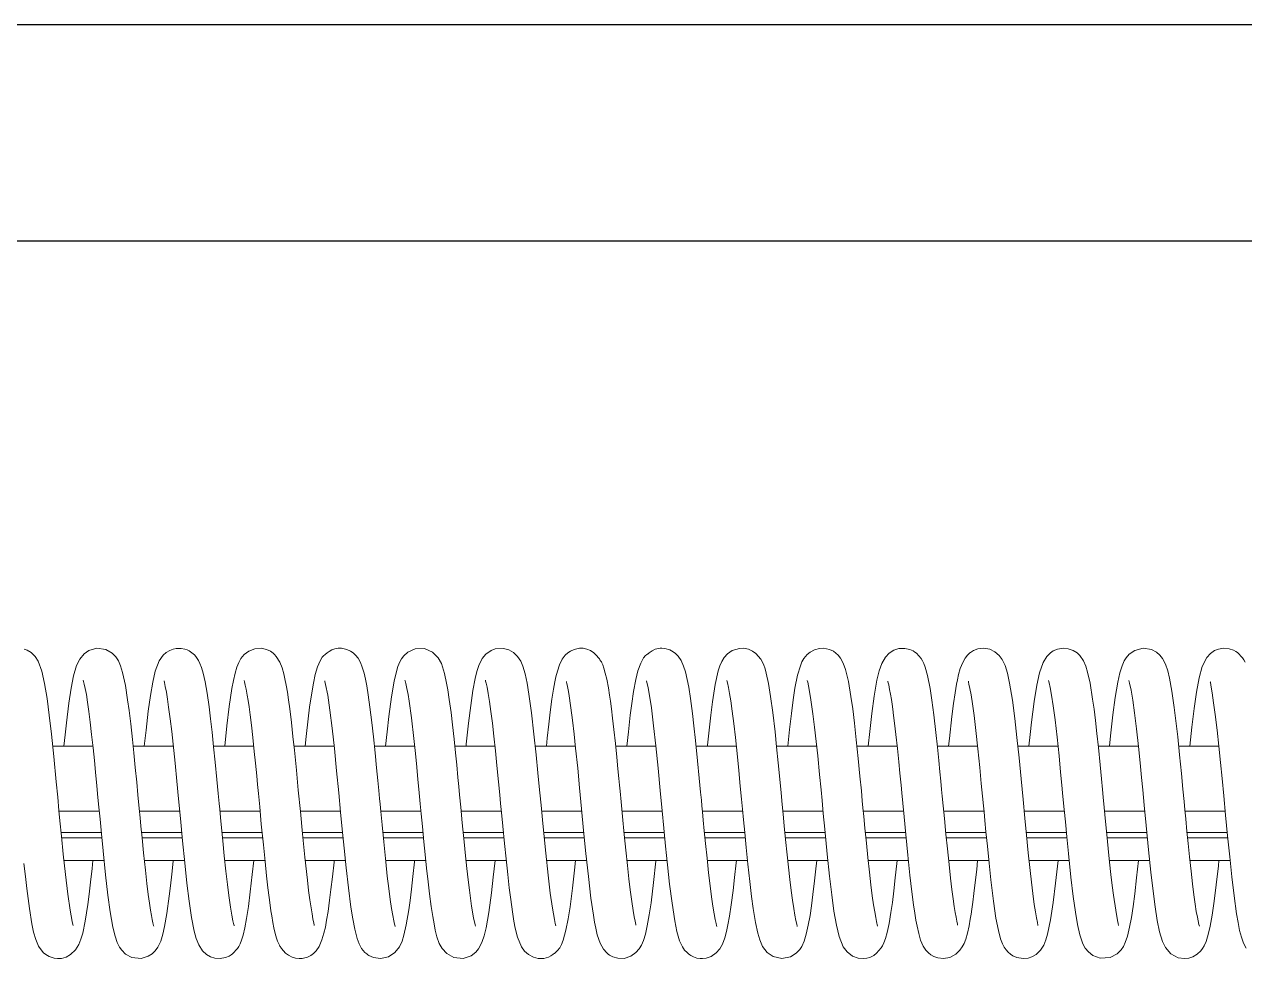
# Model space of a CAD drawing. Extents: x 20 to 307, y 49 to 248.
# Drawn here: x 158.36 to 168.98, y 213.97 to 222.1 of the extents above; entities that cross this region are included whole.
import ezdxf

# ---------------------------------------------------------------- set-up
doc = ezdxf.new("R2010")
doc.units = 0
doc.header["$LTSCALE"] = 0.5
doc.header["$MEASUREMENT"] = 0
doc.layers.get('0').update_dxf_attribs({"linetype": 'CONTINUOUS'})
doc.layers.add('PEN1', color=4, linetype='CONTINUOUS')

msp = doc.modelspace()

# ---------------------------------------------------------------- linework, layer by layer
for p, q in [((107.76409, 222.095306), (272.437571, 222.095306)), ((250.038586, 220.210446), (107.76409, 220.210446))]:
    msp.add_line(p, q)
at = {"layer": 'PEN1', "linetype": 'Continuous', "lineweight": 15}
for p, q in [((158.953172, 215.815724), (158.603345, 215.815724)), ((159.653144, 215.815724), (159.303478, 215.815724)), ((160.353123, 215.815724), (160.003537, 215.815724)), ((161.053123, 215.815724), (160.703485, 215.815724)), ((161.753143, 215.815724), (161.403447, 215.815724)), ((162.453117, 215.815724), (162.103476, 215.815724)), ((163.153164, 215.815724), (162.80338, 215.815724)), ((163.853197, 215.815724), (163.503503, 215.815724)), ((164.553087, 215.815724), (164.203416, 215.815724)), ((165.253127, 215.815724), (164.903541, 215.815724)), ((165.953157, 215.815724), (165.603427, 215.815724)), ((166.653127, 215.815724), (166.303533, 215.815724)), ((167.353041, 215.815724), (167.003385, 215.815724)), ((168.053199, 215.815724), (167.703522, 215.815724)), ((168.753204, 215.815724), (168.403419, 215.815724)), ((159.008593, 215.249876), (158.658603, 215.249876)), ((159.708576, 215.249876), (159.3586, 215.249876)), ((160.408601, 215.249876), (160.0586, 215.249876)), ((161.108592, 215.249876), (160.7586, 215.249876)), ((161.808591, 215.249876), (161.458601, 215.249876)), ((162.508593, 215.249876), (162.158607, 215.249876)), ((163.20861, 215.249876), (162.8586, 215.249876)), ((163.9086, 215.249876), (163.558592, 215.249876)), ((164.608595, 215.249876), (164.258601, 215.249876)), ((165.308589, 215.249876), (164.958597, 215.249876)), ((166.008584, 215.249876), (165.658598, 215.249876)), ((166.708595, 215.249876), (166.358597, 215.249876)), ((167.408597, 215.249876), (167.05859, 215.249876)), ((168.108604, 215.249876), (167.758605, 215.249876)), ((168.808578, 215.249876), (168.458602, 215.249876)), ((159.02622, 215.06523), (158.676319, 215.06523)), ((159.726298, 215.06523), (159.376312, 215.06523)), ((160.42629, 215.06523), (160.076317, 215.06523)), ((161.126246, 215.06523), (160.776305, 215.06523)), ((161.826249, 215.06523), (161.476348, 215.06523)), ((162.526262, 215.06523), (162.176364, 215.06523)), ((163.226237, 215.06523), (162.876331, 215.06523)), ((163.926254, 215.06523), (163.576312, 215.06523)), ((164.626206, 215.06523), (164.276299, 215.06523)), ((165.326263, 215.06523), (164.976325, 215.06523)), ((166.02623, 215.06523), (165.676323, 215.06523)), ((166.726211, 215.06523), (166.3763, 215.06523)), ((167.426241, 215.06523), (167.076316, 215.06523)), ((168.126304, 215.06523), (167.7763, 215.06523)), ((168.826251, 215.06523), (168.476291, 215.06523)), ((158.680876, 215.01882), (159.03078, 215.01882)), ((159.38085, 215.01882), (159.730786, 215.01882)), ((160.080876, 215.01882), (160.430817, 215.01882)), ((160.780924, 215.01882), (161.130809, 215.01882)), ((161.480897, 215.01882), (161.830773, 215.01882)), ((162.180902, 215.01882), (162.530792, 215.01882)), ((162.880861, 215.01882), (163.230832, 215.01882)), ((163.580884, 215.01882), (163.930804, 215.01882)), ((164.280886, 215.01882), (164.63078, 215.01882)), ((164.980865, 215.01882), (165.330855, 215.01882)), ((165.680895, 215.01882), (166.030787, 215.01882)), ((166.380888, 215.01882), (166.730779, 215.01882)), ((167.080886, 215.01882), (167.430752, 215.01882)), ((167.780884, 215.01882), (168.13086, 215.01882)), ((168.480881, 215.01882), (168.830769, 215.01882)), ((158.701166, 214.820724), (159.050879, 214.820724)), ((159.401122, 214.820724), (159.750677, 214.820724)), ((160.101081, 214.820724), (160.450646, 214.820724)), ((160.801143, 214.820724), (161.150759, 214.820724)), ((161.500995, 214.820724), (161.850708, 214.820724)), ((162.201049, 214.820724), (162.550685, 214.820724)), ((162.901201, 214.820724), (163.250848, 214.820724)), ((163.60105, 214.820724), (163.950708, 214.820724)), ((164.301041, 214.820724), (164.650687, 214.820724)), ((165.001043, 214.820724), (165.350825, 214.820724)), ((165.701055, 214.820724), (166.050787, 214.820724)), ((166.401036, 214.820724), (166.75067, 214.820724)), ((167.101124, 214.820724), (167.450857, 214.820724)), ((167.800995, 214.820724), (168.150834, 214.820724)), ((168.501057, 214.820724), (168.850762, 214.820724))]:
    msp.add_line(p, q, dxfattribs=at)
at = {"layer": 'PEN1', "linetype": 'Continuous', "lineweight": 15, "flags": 128}
for points in [[(158.780919, 214.254944), (158.779478, 214.263498), (158.772875, 214.291783), (158.755003, 214.388861), (158.73495, 214.528063), (158.71417, 214.699369), (158.695262, 214.875821), (158.679297, 215.034518), (158.666508, 215.16639), (158.657879, 215.257518), (158.647074, 215.37136), (158.63411, 215.506889), (158.612814, 215.72534), (158.59236, 215.920579), (158.573282, 216.086627), (158.553957, 216.231735), (158.53301, 216.360768), (158.508691, 216.469234), (158.476647, 216.554769), (158.450664, 216.59487), (158.41502, 216.629795), (158.381171, 216.650429), (158.35632, 216.660063)], [(159.483793, 214.249618), (159.482179, 214.256292), (159.476285, 214.279138), (159.469736, 214.308964), (159.462964, 214.343758), (159.454973, 214.389799), (159.445664, 214.450077), (159.435175, 214.526417), (159.423276, 214.621349), (159.410056, 214.736121), (159.393875, 214.889351), (159.380727, 215.020041), (159.370826, 215.12139), (159.364129, 215.191383), (159.3563, 215.274206), (159.345121, 215.391853), (159.334557, 215.502231), (159.322287, 215.629471), (159.309469, 215.758365), (159.297245, 215.8754), (159.282215, 216.011403), (159.268373, 216.125756), (159.255654, 216.219981), (159.236257, 216.343177), (159.212026, 216.457013), (159.194293, 216.514765), (159.175563, 216.557234), (159.15178, 216.593788), (159.120157, 216.625874), (159.065513, 216.65697), (158.987228, 216.667626), (158.91932, 216.648669), (158.877986, 216.620771), (158.838664, 216.574088), (158.811568, 216.51853), (158.785177, 216.428474), (158.76418, 216.32127), (158.744215, 216.189486), (158.722746, 216.017929), (158.71121, 215.91567), (158.700667, 215.815724)], [(160.181673, 214.253875), (160.181892, 214.256369), (160.177919, 214.272257), (160.172159, 214.29741), (160.16269, 214.345166), (160.150715, 214.41642), (160.136576, 214.515719), (160.124445, 214.611642), (160.110982, 214.727753), (160.096652, 214.862307), (160.083527, 214.991827), (160.07247, 215.10439), (160.063642, 215.196527), (160.057, 215.266811), (160.052206, 215.317391), (160.043989, 215.403714), (160.032383, 215.524852), (160.017569, 215.677662), (160.004146, 215.810031), (159.99038, 215.938613), (159.977153, 216.054608), (159.964067, 216.158617), (159.946946, 216.277919), (159.930021, 216.375762), (159.913534, 216.450345), (159.898713, 216.501721), (159.885431, 216.536784), (159.873392, 216.561263), (159.86225, 216.579488), (159.850335, 216.595619), (159.837362, 216.6102), (159.79193, 216.644935), (159.773881, 216.653688), (159.754258, 216.660683), (159.722239, 216.667115), (159.677756, 216.666615), (159.650933, 216.660998), (159.62193, 216.649943), (159.591961, 216.631925), (159.564962, 216.607944), (159.529979, 216.559103), (159.495511, 216.469717), (159.473772, 216.374222), (159.453859, 216.256823), (159.435061, 216.119448), (159.415628, 215.955654), (159.400824, 215.815724)], [(160.880205, 214.256695), (160.880567, 214.25646), (160.87991, 214.262905), (160.876854, 214.276346), (160.868839, 214.31334), (160.860444, 214.357692), (160.841369, 214.480303), (160.830926, 214.559406), (160.819712, 214.65134), (160.797778, 214.851419), (160.77739, 215.053916), (160.758829, 215.247471), (160.741274, 215.432141), (160.724334, 215.60832), (160.707217, 215.780347), (160.694523, 215.90068), (160.680999, 216.021946), (160.666589, 216.139583), (160.655951, 216.217897), (160.645663, 216.28675), (160.635637, 216.346715), (160.624821, 216.402481), (160.614581, 216.446897), (160.60022, 216.496624), (160.580636, 216.54604), (160.549564, 216.596374), (160.534788, 216.612774), (160.521459, 216.624826), (160.510161, 216.633475), (160.497918, 216.641484), (160.46487, 216.657207), (160.418341, 216.667502), (160.362637, 216.663921), (160.310515, 216.643482), (160.270282, 216.612617), (160.242039, 216.578797), (160.222127, 216.543789), (160.205984, 216.503571), (160.190868, 216.451986), (160.176622, 216.388369), (160.163578, 216.317494), (160.140402, 216.16097), (160.119912, 215.993453), (160.100631, 215.815724)], [(161.584853, 214.246423), (161.58508, 214.2461), (161.583313, 214.251633), (161.57894, 214.267078), (161.572176, 214.295947), (161.563084, 214.342089), (161.552474, 214.404698), (161.540963, 214.48295), (161.528733, 214.576748), (161.515645, 214.686407), (161.50205, 214.810399), (161.484342, 214.983661), (161.469765, 215.132403), (161.458775, 215.248039), (161.452736, 215.311806), (161.448006, 215.361569), (161.44156, 215.429149), (161.432983, 215.518614), (161.42238, 215.62851), (161.409597, 215.757104), (161.39492, 215.897004), (161.381124, 216.020833), (161.36432, 216.156861), (161.349419, 216.26234), (161.336575, 216.341392), (161.325404, 216.399693), (161.313466, 216.451514), (161.29781, 216.504392), (161.281568, 216.544653), (161.260996, 216.581023), (161.239488, 216.607955), (161.218216, 216.627448), (161.19606, 216.642586), (161.163241, 216.657787), (161.116138, 216.667685), (161.087825, 216.667655), (161.073505, 216.665915), (161.059387, 216.662965), (161.032499, 216.653377), (161.009886, 216.640413), (161.00102, 216.634133), (160.993485, 216.628339), (160.987062, 216.623165), (160.981566, 216.618674), (160.972757, 216.611731), (160.962489, 216.604009), (160.950178, 216.590835), (160.93037, 216.559374), (160.908282, 216.506798), (160.888642, 216.439352), (160.872618, 216.365722), (160.854713, 216.2617), (160.839786, 216.156185), (160.826872, 216.052827), (160.809598, 215.900821), (160.80076, 215.815724)], [(162.282361, 214.251862), (162.282952, 214.25115), (162.280101, 214.262646), (162.266964, 214.322424), (162.249641, 214.423408), (162.230279, 214.564492), (162.219571, 214.652534), (162.20828, 214.752284), (162.196578, 214.863042), (162.184197, 214.985115), (162.168075, 215.150006), (162.155137, 215.28649), (162.145152, 215.391529), (162.138228, 215.463966), (162.130608, 215.543294), (162.119785, 215.655134), (162.109405, 215.758991), (162.097036, 215.877351), (162.083353, 216.001435), (162.070617, 216.108051), (162.055481, 216.221189), (162.042757, 216.304951), (162.032239, 216.36522), (162.014548, 216.447339), (161.986256, 216.534836), (161.959331, 216.583403), (161.909828, 216.633621), (161.838073, 216.66467), (161.757307, 216.66271), (161.695734, 216.634691), (161.659897, 216.602707), (161.639674, 216.575945), (161.625206, 216.55045), (161.608052, 216.509562), (161.591601, 216.454819), (161.575452, 216.382454), (161.552124, 216.245037), (161.529381, 216.073598), (161.513912, 215.940242), (161.500674, 215.815724)], [(162.982067, 214.253211), (162.982683, 214.253844), (162.977515, 214.273573), (162.969788, 214.308236), (162.952208, 214.406897), (162.933813, 214.536882), (162.914625, 214.695357), (162.894359, 214.884623), (162.880049, 215.026898), (162.865782, 215.174001), (162.853595, 215.302756), (162.843381, 215.410082), (162.83518, 215.495739), (162.826612, 215.584743), (162.811156, 215.741762), (162.792234, 215.921727), (162.770931, 216.105529), (162.748209, 216.270008), (162.732179, 216.364883), (162.714605, 216.446535), (162.694976, 216.512687), (162.676478, 216.55527), (162.649552, 216.596402), (162.61342, 216.63108), (162.574136, 216.65358), (162.527429, 216.666468), (162.455888, 216.662351), (162.419524, 216.648763), (162.373464, 216.616478), (162.342496, 216.579755), (162.311583, 216.519079), (162.294043, 216.464412), (162.280201, 216.406108), (162.26064, 216.30004), (162.241769, 216.171345), (162.222628, 216.016921), (162.202332, 215.8322), (162.200659, 215.815724)], [(163.678287, 214.259872), (163.678743, 214.259699), (163.678526, 214.265686), (163.672782, 214.293905), (163.665179, 214.331921), (163.65539, 214.387258), (163.643726, 214.463503), (163.630098, 214.565921), (163.618363, 214.662848), (163.605496, 214.777966), (163.591636, 214.911275), (163.578134, 215.046331), (163.562944, 215.203894), (163.550927, 215.330855), (163.541918, 215.425394), (163.537112, 215.475602), (163.531282, 215.536295), (163.523378, 215.618203), (163.513334, 215.720175), (163.500984, 215.840207), (163.488027, 215.959876), (163.476583, 216.059438), (163.466393, 216.141096), (163.457577, 216.206392), (163.449935, 216.258986), (163.439861, 216.322401), (163.425564, 216.398724), (163.413272, 216.452112), (163.401239, 216.494294), (163.390509, 216.524246), (163.382932, 216.541419), (163.379199, 216.548727), (163.377329, 216.552096), (163.375451, 216.555282), (163.366842, 216.568199), (163.36112, 216.576147), (163.354286, 216.585078), (163.336839, 216.605317), (163.313545, 216.627169), (163.283589, 216.647673), (163.250979, 216.661265), (163.21907, 216.667412), (163.18949, 216.667795), (163.142281, 216.658274), (163.109173, 216.643228), (163.086704, 216.628054), (163.063533, 216.606652), (163.038619, 216.573659), (163.014158, 216.524745), (162.995578, 216.469638), (162.983044, 216.419447), (162.974039, 216.375824), (162.962458, 216.311103), (162.949092, 216.224408), (162.934104, 216.111814), (162.921526, 216.007423), (162.907884, 215.884871), (162.900731, 215.815724)], [(164.385034, 214.246154), (164.384975, 214.246689), (164.382263, 214.255267), (164.377114, 214.274517), (164.369729, 214.307862), (164.360298, 214.357804), (164.34961, 214.423272), (164.338082, 214.504277), (164.325704, 214.601296), (164.312471, 214.714424), (164.298758, 214.841959), (164.285906, 214.968029), (164.27493, 215.07908), (164.266003, 215.171678), (164.259144, 215.244141), (164.254224, 215.296123), (164.249463, 215.346257), (164.242855, 215.415594), (164.231203, 215.537116), (164.21646, 215.688845), (164.198242, 215.866055), (164.184315, 215.99293), (164.171468, 216.101236), (164.153932, 216.231903), (164.138859, 216.328282), (164.125836, 216.397643), (164.110304, 216.463473), (164.094704, 216.512931), (164.072481, 216.562175), (164.048309, 216.59793), (164.024751, 216.622054), (164.003341, 216.638103), (163.974231, 216.65354), (163.931525, 216.665852), (163.904615, 216.668204), (163.890215, 216.667822), (163.875754, 216.666234), (163.861435, 216.663367), (163.84747, 216.65916), (163.821608, 216.646715), (163.811098, 216.639704), (163.802428, 216.633122), (163.795292, 216.627263), (163.792214, 216.624664), (163.789424, 216.622304), (163.786895, 216.620191), (163.784604, 216.618331), (163.780658, 216.615364), (163.775656, 216.612531), (163.772018, 216.611517), (163.763851, 216.606131), (163.745182, 216.583784), (163.721151, 216.538363), (163.697487, 216.471046), (163.679087, 216.396586), (163.659502, 216.291605), (163.643768, 216.186029), (163.630746, 216.084783), (163.613953, 215.940613), (163.600708, 215.815724)], [(165.084323, 214.247893), (165.083897, 214.250096), (165.079234, 214.266552), (165.07167, 214.298861), (165.062675, 214.344699), (165.052676, 214.403653), (165.04203, 214.475368), (165.030916, 214.559421), (165.019163, 214.656007), (165.007057, 214.763511), (164.995772, 214.87086), (164.982205, 215.005127), (164.970534, 215.124416), (164.960937, 215.225153), (164.952922, 215.309851), (164.943432, 215.409551), (164.931846, 215.530441), (164.918338, 215.66986), (164.903963, 215.811788), (164.890084, 215.941311), (164.870368, 216.110037), (164.851382, 216.249282), (164.832837, 216.361876), (164.813523, 216.451239), (164.803072, 216.488656), (164.788874, 216.528476), (164.765943, 216.573306), (164.724476, 216.62211), (164.693547, 216.644001), (164.658113, 216.659501), (164.619556, 216.667391), (164.58098, 216.667014), (164.518624, 216.648321), (164.475788, 216.618819), (164.446848, 216.586377), (164.426469, 216.55292), (164.410366, 216.515955), (164.39606, 216.471477), (164.369879, 216.353132), (164.345892, 216.201598), (164.330739, 216.084704), (164.315655, 215.955896), (164.301591, 215.825038), (164.300651, 215.815724)], [(165.782907, 214.251156), (165.783415, 214.251535), (165.773825, 214.289681), (165.766381, 214.325485), (165.757601, 214.373899), (165.747664, 214.436402), (165.736789, 214.51408), (165.724817, 214.608576), (165.711757, 214.720797), (165.698037, 214.848905), (165.685422, 214.972863), (165.6727, 215.102017), (165.66285, 215.204888), (165.655801, 215.279482), (165.649928, 215.341369), (165.641674, 215.427952), (165.629592, 215.553845), (165.614582, 215.707715), (165.597765, 215.870539), (165.581755, 216.015391), (165.566297, 216.141797), (165.551323, 216.249619), (165.529715, 216.37824), (165.504119, 216.484514), (165.484416, 216.538074), (165.459684, 216.582771), (165.439656, 216.607736), (165.420217, 216.625845), (165.398004, 216.641433), (165.363407, 216.657728), (165.310923, 216.66801), (165.275927, 216.666362), (165.234849, 216.655554), (165.196367, 216.635139), (165.170284, 216.613653), (165.141854, 216.579251), (165.124545, 216.549084), (165.110503, 216.516327), (165.086638, 216.434804), (165.063948, 216.319635), (165.048468, 216.219891), (165.032706, 216.100596), (165.016115, 215.959986), (165.000683, 215.815724)], [(166.478917, 214.259024), (166.479721, 214.259557), (166.478671, 214.266899), (166.472773, 214.294313), (166.465659, 214.329428), (166.458432, 214.369204), (166.449989, 214.421166), (166.440423, 214.487124), (166.429722, 214.568902), (166.417693, 214.668618), (166.404541, 214.786879), (166.390557, 214.921898), (166.377574, 215.052034), (166.364448, 215.188018), (166.354016, 215.298318), (166.346075, 215.381842), (166.340554, 215.439664), (166.333686, 215.511302), (166.325857, 215.592563), (166.316133, 215.692156), (166.304285, 215.808693), (166.290621, 215.936434), (166.272977, 216.089069), (166.256239, 216.215738), (166.240621, 216.317533), (166.218281, 216.431346), (166.19804, 216.503987), (166.185853, 216.535902), (166.174363, 216.559512), (166.163295, 216.577928), (166.121575, 216.624731), (166.108386, 216.634722), (166.092497, 216.64462), (166.064896, 216.657198), (166.020795, 216.667268), (165.968196, 216.665085), (165.923871, 216.650841), (165.884286, 216.625984), (165.85033, 216.590829), (165.818777, 216.536525), (165.796504, 216.473035), (165.777321, 216.391852), (165.752945, 216.250681), (165.732663, 216.100311), (165.714441, 215.945011), (165.700766, 215.815724)], [(167.178892, 214.256158), (167.178055, 214.260207), (167.17368, 214.28204), (167.16624, 214.321659), (167.156984, 214.375615), (167.147063, 214.43988), (167.134074, 214.534819), (167.121707, 214.634468), (167.110106, 214.735676), (167.093845, 214.889636), (167.078542, 215.04219), (167.064265, 215.189951), (167.048936, 215.351798), (167.031749, 215.531441), (167.01389, 215.714628), (166.995418, 215.892405), (166.976724, 216.058255), (166.956104, 216.216773), (166.932347, 216.364178), (166.91361, 216.450597), (166.893067, 216.517875), (166.868032, 216.570104), (166.840962, 216.605933), (166.804654, 216.636966), (166.759152, 216.659122), (166.70644, 216.668172), (166.655242, 216.662183), (166.617338, 216.647674), (166.591426, 216.63163), (166.585819, 216.627353), (166.579582, 216.622206), (166.565597, 216.608879), (166.544903, 216.583172), (166.523389, 216.545372), (166.502704, 216.492633), (166.487679, 216.439181), (166.477452, 216.393049), (166.470337, 216.356201), (166.457662, 216.281522), (166.44406, 216.188403), (166.429508, 216.074661), (166.407701, 215.883179), (166.400778, 215.815724)], [(167.879782, 214.257), (167.880766, 214.257494), (167.877534, 214.272338), (167.871532, 214.29974), (167.855181, 214.388438), (167.836045, 214.519747), (167.825496, 214.603022), (167.814254, 214.69862), (167.80252, 214.805937), (167.790288, 214.924559), (167.77787, 215.049031), (167.767113, 215.160052), (167.755612, 215.281476), (167.747085, 215.371249), (167.740659, 215.438569), (167.731752, 215.531418), (167.719894, 215.654017), (167.704807, 215.803673), (167.691661, 215.926953), (167.678948, 216.039482), (167.666636, 216.139159), (167.654761, 216.226052), (167.632485, 216.363564), (167.610901, 216.461245), (167.595069, 216.512508), (167.574773, 216.558566), (167.541944, 216.605328), (167.518922, 216.626873), (167.48472, 216.648712), (167.442692, 216.663689), (167.404914, 216.668201), (167.348753, 216.660354), (167.311157, 216.644355), (167.287672, 216.628805), (167.255254, 216.597111), (167.22307, 216.545341), (167.1915, 216.454576), (167.168657, 216.34682), (167.146496, 216.206001), (167.123433, 216.0238), (167.111292, 215.916424), (167.100677, 215.815724)], [(168.583536, 214.249731), (168.583901, 214.250127), (168.580163, 214.263501), (168.565972, 214.327464), (168.556847, 214.378271), (168.546683, 214.442971), (168.535715, 214.522215), (168.52376, 214.61731), (168.510887, 214.728609), (168.49765, 214.852651), (168.485723, 214.969858), (168.475527, 215.072957), (168.464859, 215.183703), (168.457521, 215.261308), (168.450507, 215.33528), (168.440365, 215.441641), (168.427182, 215.578845), (168.411161, 215.74172), (168.394733, 215.898749), (168.379377, 216.035859), (168.364719, 216.153849), (168.344217, 216.295788), (168.32377, 216.407134), (168.307755, 216.472101), (168.28767, 216.530681), (168.261497, 216.580255), (168.238166, 216.609318), (168.210557, 216.633195), (168.168025, 216.656035), (168.094491, 216.668069), (168.021102, 216.649546), (167.973812, 216.617009), (167.946653, 216.586152), (167.929714, 216.559142), (167.910292, 216.515814), (167.89157, 216.454968), (167.87378, 216.37432), (167.851175, 216.238815), (167.831303, 216.089318), (167.810207, 215.906446), (167.800855, 215.815724)], [(168.981321, 216.545854), (168.96997, 216.567252), (168.958653, 216.584684), (168.914698, 216.63016), (168.900799, 216.639718), (168.879545, 216.651195), (168.843561, 216.663491), (168.792788, 216.667991), (168.750651, 216.660916), (168.716167, 216.647068), (168.679818, 216.622325), (168.647376, 216.586872), (168.60778, 216.508571), (168.581317, 216.411063), (168.558621, 216.287447), (168.538131, 216.143514), (168.518685, 215.98272), (168.500689, 215.815724)], [(158.869834, 216.388847), (158.869387, 216.389422), (158.872023, 216.380227), (158.878309, 216.356102), (158.886793, 216.316922), (158.896307, 216.264526), (158.906684, 216.19852), (158.91796, 216.118322), (158.929829, 216.024475), (158.942118, 215.917734), (158.954575, 215.802779), (158.965905, 215.692668), (158.975929, 215.590903), (158.98759, 215.470338), (158.997212, 215.369879), (159.00534, 215.284335), (159.015179, 215.180105), (159.027394, 215.053007), (159.041928, 214.906261), (159.063885, 214.69645), (159.084749, 214.51947), (159.104741, 214.373785), (159.128071, 214.24057), (159.146375, 214.163692), (159.165108, 214.108306), (159.185054, 214.067928), (159.204275, 214.040368), (159.237089, 214.008114), (159.293629, 213.977721), (159.372688, 213.969383), (159.435636, 213.988191), (159.470484, 214.010827), (159.49653, 214.036382), (159.518638, 214.067497), (159.54336, 214.12016), (159.562118, 214.180258), (159.577471, 214.247013), (159.59755, 214.361894), (159.618392, 214.510866), (159.629447, 214.601189), (159.640858, 214.70217), (159.65291, 214.814571), (159.653538, 214.820724)], [(159.572895, 216.383788), (159.572186, 216.384677), (159.575737, 216.370087), (159.583502, 216.335574), (159.592749, 216.286583), (159.602568, 216.226178), (159.612762, 216.156483), (159.626263, 216.053673), (159.639047, 215.945073), (159.651292, 215.833692), (159.668383, 215.667864), (159.683714, 215.510562), (159.698266, 215.358824), (159.714654, 215.185648), (159.73344, 214.991377), (159.752672, 214.800979), (159.771956, 214.6253), (159.791448, 214.467525), (159.812281, 214.326562), (159.835409, 214.206988), (159.852962, 214.142103), (159.874706, 214.0874), (159.90716, 214.037089), (159.941981, 214.00444), (159.978174, 213.983643), (160.013209, 213.972363), (160.060155, 213.968402), (160.107563, 213.976772), (160.138143, 213.989477), (160.155633, 213.999853), (160.169085, 214.009693), (160.21163, 214.056039), (160.222762, 214.074045), (160.234305, 214.097054), (160.246668, 214.128509), (160.260133, 214.172746), (160.27492, 214.235102), (160.290385, 214.317594), (160.30626, 214.420891), (160.323083, 214.548247), (160.340656, 214.700336), (160.353528, 214.820724)], [(160.269822, 216.387962), (160.269507, 216.388277), (160.272821, 216.376777), (160.279994, 216.348242), (160.287331, 216.313511), (160.296815, 216.260979), (160.304208, 216.214687), (160.312307, 216.159478), (160.321885, 216.088298), (160.33282, 215.99925), (160.345152, 215.890316), (160.357873, 215.771265), (160.368474, 215.666956), (160.379181, 215.55742), (160.38626, 215.484162), (160.393974, 215.403789), (160.404973, 215.288208), (160.419128, 215.13864), (160.436828, 214.957211), (160.451452, 214.812759), (160.464798, 214.688235), (160.476765, 214.584513), (160.487152, 214.500551), (160.495957, 214.434234), (160.503356, 214.382934), (160.51006, 214.339913), (160.52004, 214.28192), (160.528994, 214.23604), (160.540084, 214.187269), (160.5519, 214.145177), (160.560173, 214.121105), (160.568179, 214.101475), (160.576219, 214.084982), (160.580369, 214.077648), (160.584716, 214.070767), (160.589778, 214.063341), (160.595764, 214.055134), (160.610857, 214.036756), (160.630744, 214.016767), (160.656183, 213.997033), (160.686708, 213.980815), (160.718029, 213.97149), (160.748471, 213.968261), (160.776135, 213.969804), (160.820094, 213.981215), (160.850434, 213.996501), (160.872144, 214.012185), (160.896536, 214.036446), (160.922431, 214.074493), (160.947014, 214.130533), (160.964487, 214.18925), (160.97644, 214.241752), (160.987785, 214.301911), (160.99982, 214.37672), (161.013831, 214.475882), (161.025565, 214.568571), (161.038188, 214.678034), (161.052011, 214.806013), (161.053514, 214.820724)], [(160.971955, 216.38345), (160.972491, 216.378824), (160.979099, 216.35266), (160.996987, 216.260211), (161.016293, 216.130627), (161.035761, 215.973891), (161.055304, 215.795849), (161.074763, 215.602887), (161.093223, 215.411633), (161.109217, 215.2433), (161.123523, 215.092919), (161.139559, 214.929844), (161.157233, 214.757651), (161.176985, 214.582678), (161.198463, 214.416644), (161.214406, 214.314557), (161.232087, 214.222824), (161.252424, 214.144368), (161.270121, 214.097), (161.29177, 214.057286), (161.305153, 214.039302), (161.32081, 214.022523), (161.337518, 214.008172), (161.346156, 214.001827), (161.35497, 213.995998), (161.373857, 213.985644), (161.39682, 213.97669), (161.456095, 213.968268), (161.525509, 213.983458), (161.581592, 214.020588), (161.620944, 214.071099), (161.643879, 214.120757), (161.660207, 214.172553), (161.680589, 214.262805), (161.701973, 214.391269), (161.713626, 214.474397), (161.725909, 214.571449), (161.738699, 214.682635), (161.752292, 214.808683), (161.753515, 214.820724)], [(161.669407, 216.389523), (161.670803, 216.384152), (161.67722, 216.360222), (161.686292, 216.318943), (161.695832, 216.266889), (161.705448, 216.206521), (161.725105, 216.062943), (161.746026, 215.882357), (161.757167, 215.778051), (161.768515, 215.666544), (161.781991, 215.528395), (161.793334, 215.410475), (161.80235, 215.315874), (161.810664, 215.227951), (161.821159, 215.117455), (161.834075, 214.984951), (161.84524, 214.873498), (161.857569, 214.754515), (161.870817, 214.635138), (161.883155, 214.532199), (161.897856, 214.420696), (161.910973, 214.334314), (161.922375, 214.269323), (161.933443, 214.215123), (161.947934, 214.158103), (161.968305, 214.100837), (161.992039, 214.057111), (162.032677, 214.011736), (162.095896, 213.976983), (162.176307, 213.969827), (162.24488, 213.993186), (162.286629, 214.025521), (162.310126, 214.053877), (162.325222, 214.07858), (162.342526, 214.117023), (162.358767, 214.167543), (162.375152, 214.236083), (162.398628, 214.369103), (162.422162, 214.540793), (162.437999, 214.676323), (162.453551, 214.820724)], [(162.370038, 216.38871), (162.369738, 216.389038), (162.371774, 216.382014), (162.376772, 216.363314), (162.38455, 216.32876), (162.394629, 216.274978), (162.405787, 216.204838), (162.417927, 216.118692), (162.430649, 216.01766), (162.443751, 215.903029), (162.457458, 215.77526), (162.470277, 215.64874), (162.484263, 215.504868), (162.494933, 215.393758), (162.502093, 215.318578), (162.509672, 215.238471), (162.52076, 215.121603), (162.53561, 214.969459), (162.549052, 214.836121), (162.563421, 214.700659), (162.576975, 214.58279), (162.589409, 214.483121), (162.604446, 214.375786), (162.617939, 214.293569), (162.629722, 214.23242), (162.649261, 214.153794), (162.683003, 214.071801), (162.709641, 214.034086), (162.744301, 214.002745), (162.787002, 213.980069), (162.827272, 213.969898), (162.860821, 213.968436), (162.879349, 213.970302), (162.899337, 213.974618), (162.919964, 213.981911), (162.940006, 213.992284), (162.948756, 213.997847), (162.956559, 214.003293), (162.963538, 214.008522), (162.96981, 214.013475), (162.980647, 214.022508), (162.997987, 214.038767), (163.01595, 214.062656), (163.030838, 214.090593), (163.046053, 214.129088), (163.070284, 214.216221), (163.089715, 214.314717), (163.106013, 214.419341), (163.126924, 214.579862), (163.144747, 214.737832), (163.153415, 214.820724)], [(163.074811, 216.378211), (163.074371, 216.37435), (163.07724, 216.3607), (163.083043, 216.33447), (163.088879, 216.305518), (163.094586, 216.274101), (163.113598, 216.150246), (163.127739, 216.041672), (163.141701, 215.921466), (163.15486, 215.800073), (163.1726, 215.625086), (163.18931, 215.452452), (163.206665, 215.270326), (163.224643, 215.081331), (163.244361, 214.882163), (163.265531, 214.681662), (163.287886, 214.494832), (163.308978, 214.346643), (163.319202, 214.286482), (163.329337, 214.234203), (163.34354, 214.174038), (163.367386, 214.103811), (163.397406, 214.049543), (163.425966, 214.017434), (163.438184, 214.007253), (163.449322, 213.999309), (163.479094, 213.983245), (163.521809, 213.970723), (163.577199, 213.969968), (163.634264, 213.988136), (163.679469, 214.020304), (163.70915, 214.053888), (163.728543, 214.085473), (163.745835, 214.126137), (163.762289, 214.180668), (163.778379, 214.251801), (163.795288, 214.347541), (163.810863, 214.453835), (163.832645, 214.628798), (163.85296, 214.815051), (163.853531, 214.820724)], [(163.77226, 216.383182), (163.77167, 216.382299), (163.776723, 216.362624), (163.785185, 216.324807), (163.794435, 216.275336), (163.81384, 216.148523), (163.833477, 215.993631), (163.852995, 215.817709), (163.872527, 215.625824), (163.891452, 215.430126), (163.908109, 215.255045), (163.922452, 215.104013), (163.937811, 214.947335), (163.954582, 214.782696), (163.973136, 214.615174), (163.993743, 214.450548), (164.017857, 214.29525), (164.036842, 214.202626), (164.059578, 214.123791), (164.084013, 214.069699), (164.103407, 214.041717), (164.124718, 214.01988), (164.136657, 214.00996), (164.149784, 214.000391), (164.156873, 213.995755), (164.179926, 213.98335), (164.210564, 213.973026), (164.237751, 213.968782), (164.259862, 213.96839), (164.291334, 213.972457), (164.334438, 213.987593), (164.378293, 214.017526), (164.410314, 214.054278), (164.433104, 214.094821), (164.453337, 214.148794), (164.467921, 214.203071), (164.480427, 214.261879), (164.49379, 214.338059), (164.508465, 214.436492), (164.524636, 214.560937), (164.537542, 214.672246), (164.551416, 214.800348), (164.553505, 214.820724)], [(164.470044, 216.388154), (164.469994, 216.387051), (164.4754, 216.367581), (164.484676, 216.326981), (164.494687, 216.273625), (164.504652, 216.21177), (164.517716, 216.12006), (164.531101, 216.013805), (164.545048, 215.891267), (164.559828, 215.75239), (164.574709, 215.603442), (164.58772, 215.468987), (164.598512, 215.356234), (164.606947, 215.267346), (164.615568, 215.176001), (164.626298, 215.064275), (164.639132, 214.934108), (164.653847, 214.789721), (164.670323, 214.639436), (164.686013, 214.509522), (164.700402, 214.402984), (164.720208, 214.280993), (164.739512, 214.189349), (164.756866, 214.130168), (164.781453, 214.074328), (164.822076, 214.021137), (164.873712, 213.985665), (164.948422, 213.96826), (165.024569, 213.983057), (165.075474, 214.015042), (165.104796, 214.046548), (165.122422, 214.073482), (165.143249, 214.118824), (165.162245, 214.180214), (165.179787, 214.258525), (165.194832, 214.344446), (165.207105, 214.426697), (165.220291, 214.525799), (165.234546, 214.645536), (165.246053, 214.749938), (165.25348, 214.820724)], [(165.1699, 216.388528), (165.170025, 216.387073), (165.174418, 216.371573), (165.182012, 216.339963), (165.200247, 216.240359), (165.220668, 216.097736), (165.234831, 215.981971), (165.248946, 215.855512), (165.261777, 215.733396), (165.277932, 215.570291), (165.29077, 215.437241), (165.299666, 215.344114), (165.310551, 215.229152), (165.323483, 215.093329), (165.344997, 214.875897), (165.36522, 214.684441), (165.384484, 214.521573), (165.403484, 214.38212), (165.424133, 214.260412), (165.447362, 214.160265), (165.483026, 214.071875), (165.516721, 214.026647), (165.56572, 213.989643), (165.614828, 213.972022), (165.657961, 213.968319), (165.690657, 213.972311), (165.714057, 213.978949), (165.749414, 213.995872), (165.774827, 214.014461), (165.81472, 214.060702), (165.825883, 214.079776), (165.838006, 214.105691), (165.851274, 214.142543), (165.866013, 214.19596), (165.882236, 214.27207), (165.898651, 214.369451), (165.911245, 214.456806), (165.924159, 214.557043), (165.937275, 214.669841), (165.950947, 214.795892), (165.953477, 214.820724)], [(165.871884, 216.382508), (165.871588, 216.382866), (165.873031, 216.376681), (165.879532, 216.35062), (165.887966, 216.310488), (165.895571, 216.268406), (165.903175, 216.221375), (165.909131, 216.181667), (165.915467, 216.136693), (165.922731, 216.081707), (165.930864, 216.015792), (165.942245, 215.916587), (165.955186, 215.796973), (165.96721, 215.67964), (165.976979, 215.580103), (165.986823, 215.478315), (165.993417, 215.40961), (166.001831, 215.321346), (166.013261, 215.200385), (166.027918, 215.047645), (166.045839, 214.867611), (166.064232, 214.693332), (166.080927, 214.550207), (166.095548, 214.43722), (166.106509, 214.362307), (166.116228, 214.303206), (166.126019, 214.250579), (166.140438, 214.186423), (166.157522, 214.129827), (166.180377, 214.077341), (166.203852, 214.041186), (166.226172, 214.01726), (166.246621, 214.001125), (166.27129, 213.986804), (166.307048, 213.973801), (166.355617, 213.96826), (166.411685, 213.97847), (166.463597, 214.007572), (166.497824, 214.040556), (166.519719, 214.070179), (166.535363, 214.099791), (166.549691, 214.137248), (166.564622, 214.189554), (166.579023, 214.254616), (166.589329, 214.310873), (166.596232, 214.353324), (166.603134, 214.399018), (166.611553, 214.458889), (166.621447, 214.535019), (166.632688, 214.629189), (166.645347, 214.743391), (166.653418, 214.820724)], [(166.573002, 216.381484), (166.573901, 216.373871), (166.578212, 216.355904), (166.586697, 216.316725), (166.596632, 216.262131), (166.608661, 216.184932), (166.622493, 216.083602), (166.638043, 215.953956), (166.655559, 215.793438), (166.671957, 215.631665), (166.685453, 215.492533), (166.696217, 215.380304), (166.70405, 215.297948), (166.709161, 215.243893), (166.716086, 215.170553), (166.725715, 215.07027), (166.738057, 214.944867), (166.752897, 214.798806), (166.768734, 214.6533), (166.791625, 214.46632), (166.813368, 214.320366), (166.834432, 214.211591), (166.853616, 214.140058), (166.870706, 214.095355), (166.885631, 214.066928), (166.900717, 214.044827), (166.918545, 214.024498), (166.939704, 214.006092), (166.960128, 213.992673), (166.995566, 213.977085), (167.050271, 213.968233), (167.094317, 213.973133), (167.126467, 213.983874), (167.162544, 214.004795), (167.201356, 214.042444), (167.228951, 214.086185), (167.247589, 214.131221), (167.262512, 214.181486), (167.288525, 214.306431), (167.311017, 214.454953), (167.331978, 214.622982), (167.35354, 214.820724)], [(167.270126, 216.388012), (167.270344, 216.386155), (167.275555, 216.367094), (167.284528, 216.328023), (167.297042, 216.260114), (167.31139, 216.166135), (167.32742, 216.044325), (167.344604, 215.895307), (167.361989, 215.731321), (167.376042, 215.589742), (167.386863, 215.477897), (167.393363, 215.410174), (167.399106, 215.350002), (167.407051, 215.266244), (167.417207, 215.158763), (167.429828, 215.02809), (167.444325, 214.882521), (167.465992, 214.677544), (167.486225, 214.507846), (167.504804, 214.373431), (167.523001, 214.266219), (167.543325, 214.175226), (167.569931, 214.09766), (167.590371, 214.059689), (167.617222, 214.025913), (167.655713, 213.995278), (167.721004, 213.970859), (167.807697, 213.976816), (167.869352, 214.009925), (167.903458, 214.044803), (167.922988, 214.074496), (167.938745, 214.107392), (167.957813, 214.163918), (167.976279, 214.241101), (167.991901, 214.326283), (168.006351, 214.421366), (168.021147, 214.532616), (168.037373, 214.670702), (168.053492, 214.820724)], [(167.970147, 216.387914), (167.969897, 216.387234), (167.97642, 216.363782), (167.989527, 216.302824), (168.00398, 216.216468), (168.019529, 216.106455), (168.036591, 215.966661), (168.053382, 215.814062), (168.068106, 215.670647), (168.080469, 215.544115), (168.090753, 215.43741), (168.10347, 215.304065), (168.12035, 215.125883), (168.141152, 214.913968), (168.161235, 214.72055), (168.180453, 214.554053), (168.198378, 214.417018), (168.217084, 214.298459), (168.237058, 214.199713), (168.262348, 214.115481), (168.287401, 214.064606), (168.333733, 214.010924), (168.398382, 213.976205), (168.454189, 213.968236), (168.491381, 213.972467), (168.51035, 213.977674), (168.526191, 213.98375), (168.564122, 214.005855), (168.595742, 214.035352), (168.611554, 214.055932), (168.626191, 214.080369), (168.6425, 214.117124), (168.661159, 214.176923), (168.6778, 214.249491), (168.695162, 214.347207), (168.71264, 214.467165), (168.730503, 214.610269), (168.748849, 214.776077), (168.753425, 214.820724)], [(168.678081, 216.376486), (168.678217, 216.376591), (168.678982, 216.37252), (168.682745, 216.346484), (168.694035, 216.281362), (168.707662, 216.192489), (168.721431, 216.091848), (168.737801, 215.956051), (168.753138, 215.81636), (168.767726, 215.674473), (168.781354, 215.534974), (168.795793, 215.384754), (168.811733, 215.21659), (168.829079, 215.035748), (168.847188, 214.854347), (168.865826, 214.679029), (168.885533, 214.513267), (168.907351, 214.3571), (168.92013, 214.281839), (168.933993, 214.213315), (168.949165, 214.154242), (168.967893, 214.101977), (168.990937, 214.059275)], [(158.353209, 214.795814), (158.365506, 214.681885), (158.377531, 214.57814), (158.400356, 214.403342), (158.422395, 214.269355), (158.437512, 214.197823), (158.455564, 214.134511), (158.480237, 214.077034), (158.501825, 214.043656), (158.523741, 214.019506), (158.544692, 214.002465), (158.5722, 213.986368), (158.615831, 213.971819), (158.644739, 213.96837), (158.680176, 213.970382), (158.721488, 213.981776), (158.759618, 214.002595), (158.803207, 214.044496), (158.830683, 214.089464), (158.849413, 214.136476), (158.864652, 214.189757), (158.88623, 214.293386), (158.908779, 214.438783), (158.92082, 214.530058), (158.933243, 214.634066), (158.946198, 214.751289), (158.953472, 214.820724)]]:
    msp.add_lwpolyline(points, dxfattribs=at)

doc.saveas('drawing.dxf')
